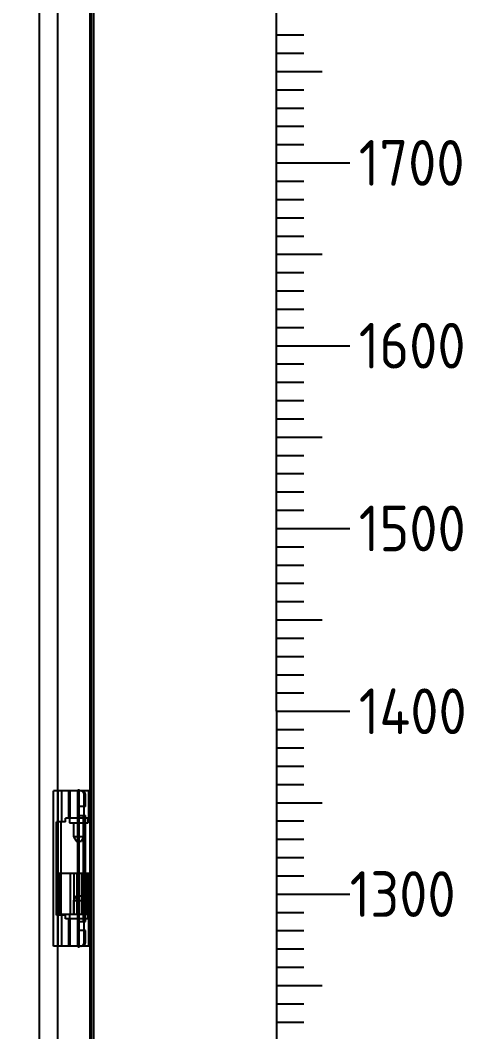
# Model space of a CAD drawing. Header units: millimetres. Extents: x 37984 to 70752, y 14140 to 37584.
# Drawn here: x 39962 to 40204, y 23994 to 24547 of the extents above; entities that cross this region are included whole.
import ezdxf
from ezdxf.enums import TextEntityAlignment as Align

# ---------------------------------------------------------------- set-up
doc = ezdxf.new("R2010")
doc.units = ezdxf.units.MM
doc.set_wipeout_variables(frame=1)
doc.layers.add('! NO PLOT !', color=7, linetype='Continuous', true_color=0xff75dd, plot=False)
doc.layers.add('000-PI-ORMAR', color=2, linetype='Continuous')
doc.styles.add('PI0', font='isocpeur.ttf', dxfattribs={"width": 0.9})

# ---------------------------------------------------------------- blocks, each defined once
blk = doc.blocks.new('skala_2300')
for p, q in [((0, 1400), (0, 2300)), ((0, 1770), (15, 1770)), ((0, 1760), (15, 1760)), ((0, 1750), (25, 1750)), ((0, 1740), (15, 1740)), ((0, 1730), (15, 1730)), ((0, 1720), (15, 1720)), ((0, 1710), (15, 1710)), ((0, 1700), (40, 1700)), ((0, 1690), (15, 1690)), ((0, 1680), (15, 1680)), ((0, 1670), (15, 1670)), ((0, 1660), (15, 1660)), ((0, 1650), (25, 1650)), ((0, 1640), (15, 1640)), ((0, 1630), (15, 1630)), ((0, 1620), (15, 1620)), ((0, 1610), (15, 1610)), ((0, 1600), (40, 1600)), ((0, 1590), (15, 1590)), ((0, 1580), (15, 1580)), ((0, 1570), (15, 1570)), ((0, 1560), (15, 1560)), ((0, 1550), (25, 1550)), ((0, 1540), (15, 1540)), ((0, 1530), (15, 1530)), ((0, 1520), (15, 1520)), ((0, 1510), (15, 1510)), ((0, 1500), (40, 1500)), ((0, 1490), (15, 1490)), ((0, 1480), (15, 1480)), ((0, 1470), (15, 1470)), ((0, 1460), (15, 1460)), ((0, 1450), (25, 1450)), ((0, 1440), (15, 1440)), ((0, 1430), (15, 1430)), ((0, 1420), (15, 1420)), ((0, 1410), (15, 1410)), ((0, 1400), (40, 1400)), ((0, 1400), (0, 540)), ((0, 1400), (40, 1400)), ((0, 1390), (15, 1390)), ((0, 1380), (15, 1380)), ((0, 1370), (15, 1370)), ((0, 1360), (15, 1360)), ((0, 1350), (25, 1350)), ((0, 1340), (15, 1340)), ((0, 1330), (15, 1330)), ((0, 1320), (15, 1320)), ((0, 1310), (15, 1310)), ((0, 1300), (40, 1300)), ((0, 1290), (15, 1290)), ((0, 1280), (15, 1280)), ((0, 1270), (15, 1270)), ((0, 1260), (15, 1260)), ((0, 1250), (25, 1250)), ((0, 1240), (15, 1240)), ((0, 1230), (15, 1230))]:
    blk.add_line(p, q)
at = {"style": 'PI0', "width": 0.9}
for s, p in [('1700', (44.97, 1700)), ('1600', (44.97, 1600)), ('1500', (44.97, 1500)), ('1400', (44.97, 1400)), ('1300', (40, 1300))]:
    blk.add_text(s, height=25, dxfattribs=at).set_placement(p, align=Align.MIDDLE_LEFT)

msp = doc.modelspace()

# ---------------------------------------------------------------- block references
msp.add_blockref('skala_2300', (40101.672, 22768.904))

# ---------------------------------------------------------------- wipeouts: each hides what was drawn before it
msp.add_wipeout([(39609.672, 24763.904), (40001.672, 24763.904), (40001.672, 22766.904), (39609.672, 22766.904)]).dxf.layer = '000-PI-ORMAR'

# ---------------------------------------------------------------- next in the draw order: linework, layer by layer
at = {"layer": '! NO PLOT !'}
for p, q in [((39982.184, 22788.404), (39982.184, 24749.904)), ((39972.184, 22803.404), (39972.184, 24734.904))]:
    msp.add_line(p, q, dxfattribs=at)
at = {"layer": '000-PI-ORMAR'}
for p, q in [((39999.684, 24759.404), (39999.684, 22778.904)), ((40000.172, 24761.404), (40000.172, 22776.904)), ((40001.672, 24761.404), (40001.672, 22776.904)), ((40001.684, 22776.904), (40001.684, 24761.404)), ((40001.684, 22776.904), (40001.684, 24761.404)), ((39979.684, 24040.404), (39979.684, 24125.404)), ((39999.127, 24125.404), (39979.684, 24125.404)), ((39982.167, 24108.404), (39982.167, 24125.404)), ((39982.372, 24040.404), (39982.372, 24125.404)), ((39984.265, 24108.404), (39984.265, 24125.404)), ((39988.027, 24125.404), (39988.027, 24110.404)), ((39988.94, 24110.404), (39988.94, 24125.404)), ((39993.048, 24040.404), (39993.048, 24125.404)), ((39993.577, 24096.554), (39993.577, 24126.254)), ((39993.577, 24110.404), (39993.577, 24125.404)), ((39993.795, 24040.404), (39993.795, 24125.404)), ((39996.555, 24123.404), (39997.202, 24123.404)), ((39996.555, 24042.404), (39996.555, 24123.404)), ((39997.202, 24116.904), (39997.202, 24123.404)), ((39999.127, 24110.404), (39999.127, 24125.404)), ((39997.202, 24116.904), (39993.048, 24116.904)), ((39996.559, 24048.904), (39996.559, 24116.904)), ((39999.127, 24110.404), (39986.363, 24110.404)), ((39986.363, 24108.404), (39986.363, 24110.404)), ((39988.477, 24110.404), (39988.477, 24107.904)), ((39993.048, 24111.904), (39997.283, 24111.904)), ((39996.13, 24053.904), (39996.13, 24111.904)), ((39996.849, 24053.904), (39996.849, 24111.904)), ((39997.283, 24053.904), (39997.283, 24111.904)), ((39998.677, 24107.904), (39998.677, 24110.404)), ((39981.439, 24057.404), (39981.439, 24108.404)), ((39986.363, 24108.404), (39981.439, 24108.404)), ((39983.901, 24057.404), (39983.901, 24108.404)), ((39988.477, 24107.904), (39998.677, 24107.904)), ((39990.627, 24107.904), (39990.627, 24100.415)), ((39996.527, 24100.415), (39996.527, 24107.904)), ((39990.627, 24100.415), (39992.077, 24097.904)), ((39990.627, 24100.415), (39996.527, 24100.415)), ((39995.077, 24097.904), (39996.527, 24100.415)), ((39992.077, 24097.904), (39995.077, 24097.904)), ((39982.884, 24080.404), (39999.684, 24080.404)), ((39982.884, 24080.404), (39982.884, 24057.904)), ((39988.834, 24080.404), (39988.834, 24057.904)), ((39990.834, 24080.404), (39990.834, 24057.904)), ((39992.505, 24080.404), (39992.505, 24057.904)), ((39992.862, 24080.404), (39992.862, 24057.904)), ((39995.005, 24080.404), (39995.005, 24057.904)), ((39995.362, 24080.404), (39995.362, 24057.904)), ((39995.723, 24080.404), (39995.723, 24057.904)), ((39996.847, 24080.404), (39996.847, 24057.904)), ((39997.602, 24080.404), (39997.602, 24057.904)), ((39997.723, 24057.904), (39997.723, 24080.404)), ((39998.726, 24080.404), (39998.726, 24057.904)), ((39999.482, 24080.404), (39999.482, 24057.904)), ((39992.077, 24067.904), (39990.627, 24065.392)), ((39992.077, 24067.904), (39995.077, 24067.904)), ((39993.577, 24039.554), (39993.577, 24069.254)), ((39996.527, 24065.392), (39995.077, 24067.904)), ((39990.627, 24065.392), (39996.527, 24065.392)), ((39990.627, 24065.392), (39990.627, 24057.904)), ((39996.527, 24057.904), (39996.527, 24065.392)), ((39986.363, 24057.404), (39981.439, 24057.404)), ((39982.167, 24040.404), (39982.167, 24057.404)), ((39982.884, 24057.904), (39999.684, 24057.904)), ((39984.265, 24040.404), (39984.265, 24057.404)), ((39986.363, 24055.404), (39986.363, 24057.404)), ((39999.127, 24055.404), (39986.363, 24055.404)), ((39988.027, 24055.404), (39988.027, 24040.404)), ((39988.477, 24057.904), (39988.477, 24055.404)), ((39988.94, 24040.404), (39988.94, 24055.404)), ((39993.577, 24040.404), (39993.577, 24055.404)), ((39998.677, 24055.404), (39998.677, 24057.904)), ((39999.127, 24040.404), (39999.127, 24055.404)), ((39993.048, 24053.904), (39997.283, 24053.904)), ((39997.202, 24048.904), (39993.048, 24048.904)), ((39997.202, 24042.404), (39997.202, 24048.904)), ((39999.127, 24040.404), (39979.684, 24040.404)), ((39996.555, 24042.404), (39997.202, 24042.404))]:
    msp.add_line(p, q, dxfattribs=at)
for centre, start_param, end_param in [((39994.623, 24123.404), 4.712389, 6.2831853), ((39995.27, 24123.404), 4.712389, 6.2831853), ((39994.623, 24042.404), 3.1415927, 4.712389), ((39995.27, 24042.404), 3.1415927, 4.712389)]:
    msp.add_ellipse(centre, major_axis=(0, 2), ratio=0.9659258, start_param=start_param, end_param=end_param, dxfattribs=at)

doc.saveas('drawing.dxf')
